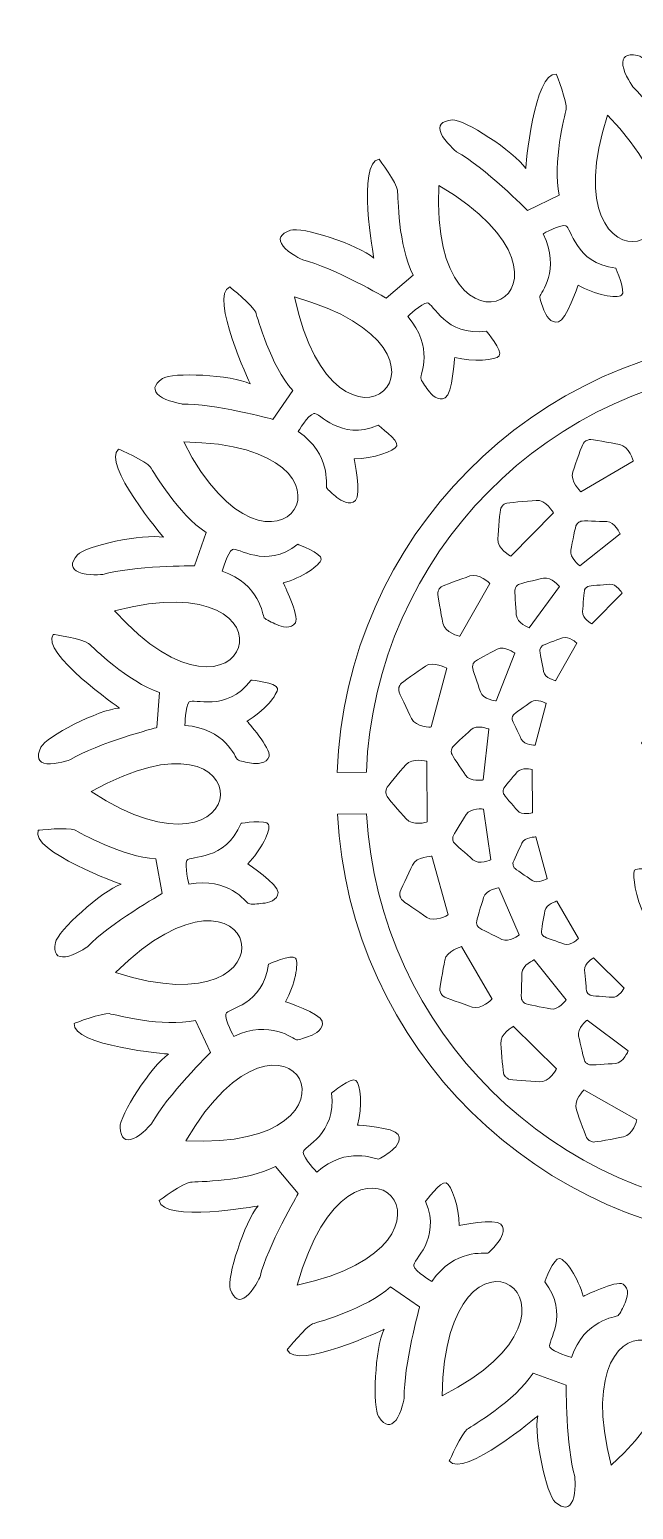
# Model space of a CAD drawing. Header units: millimetres. Extents: x -203 to 203, y -203 to 203.
# Drawn here: x -203.2 to -42, y -192.3 to 203.1 of the extents above; entities that cross this region are included whole.
import ezdxf

# ---------------------------------------------------------------- set-up
doc = ezdxf.new("R2010")
doc.units = ezdxf.units.MM
doc.header["$MEASUREMENT"] = 0
doc.layers.add('Layer 1', color=7, linetype='Continuous')

msp = doc.modelspace()

# ---------------------------------------------------------------- linework, layer by layer
at = {"layer": 'Layer 1', "color": 250, "lineweight": 20}
for points, knots in [([(-10.9043, 200.8444), (-10.9043, 200.8444), (-10.0399, 192.7666), (-10.8058, 191.151), (-11.5717, 189.5362), (-18.0381, 178.4056), (-18.5522, 169.3993), (-18.5522, 169.3993), (-27.8146, 167.7101), (-27.8146, 167.7101), (-27.8146, 167.7101), (-36.0059, 182.0331), (-42.0205, 187.7074), (-42.0205, 187.7074), (-44.4927, 191.255), (-44.7399, 193.55), (-44.9872, 195.8434), (-43.9079, 196.7649), (-40.8976, 196.2265), (-37.8873, 195.6899), (-27.1472, 183.917), (-25.3402, 178.6554), (-25.3402, 178.6554), (-16.5498, 203.1263), (-10.9043, 200.8444)], [0, 0, 0, 0, 0.125, 0.125, 0.125, 0.25, 0.25, 0.25, 0.375, 0.375, 0.375, 0.5, 0.5, 0.5, 0.625, 0.625, 0.625, 0.75, 0.75, 0.75, 0.875, 0.875, 0.875, 1, 1, 1, 1]), ([(-62.5192, 191.1967), (-62.5192, 191.1967), (-59.593, 183.6176), (-59.9148, 181.8586), (-60.2364, 180.1003), (-63.6015, 167.6759), (-61.7676, 158.8435), (-61.7676, 158.8435), (-70.2768, 154.8142), (-70.2768, 154.8142), (-70.2768, 154.8142), (-81.8964, 166.5296), (-89.1752, 170.4542), (-89.1752, 170.4542), (-92.4809, 173.2417), (-93.3137, 175.3932), (-94.1457, 177.5439), (-93.3422, 178.7143), (-90.2951, 178.9733), (-87.2479, 179.2347), (-73.8275, 170.6426), (-70.7203, 166.0278), (-70.7203, 166.0278), (-68.5623, 191.9398), (-62.5192, 191.1967)], [0, 0, 0, 0, 0.125, 0.125, 0.125, 0.25, 0.25, 0.25, 0.375, 0.375, 0.375, 0.5, 0.5, 0.5, 0.625, 0.625, 0.625, 0.75, 0.75, 0.75, 0.875, 0.875, 0.875, 1, 1, 1, 1]), ([(-109.8776, 168.5183), (-109.8776, 168.5183), (-105.0896, 161.9559), (-104.9453, 160.1736), (-104.801, 158.3912), (-104.8362, 145.5201), (-100.7789, 137.4624), (-100.7789, 137.4624), (-107.9548, 131.3686), (-107.9548, 131.3686), (-107.9548, 131.3686), (-122.2111, 139.6776), (-130.2566, 141.584), (-130.2566, 141.584), (-134.1719, 143.4199), (-135.5323, 145.2829), (-136.8936, 147.1466), (-136.4201, 148.4846), (-133.5443, 149.523), (-130.6685, 150.5631), (-115.481, 145.7373), (-111.2853, 142.0859), (-111.2853, 142.0859), (-115.9079, 167.6736), (-109.8776, 168.5183)], [0, 0, 0, 0, 0.125, 0.125, 0.125, 0.25, 0.25, 0.25, 0.375, 0.375, 0.375, 0.5, 0.5, 0.5, 0.625, 0.625, 0.625, 0.75, 0.75, 0.75, 0.875, 0.875, 0.875, 1, 1, 1, 1]), ([(-66.0338, 148.5652), (-66.0338, 148.5652), (-61.5511, 151.0944), (-60.0109, 150.7221), (-58.4701, 150.3506), (-57.7297, 140.7463), (-46.6844, 139.348), (-46.6844, 139.348), (-43.8523, 133.1098), (-45.103, 132.1341), (-46.3537, 131.1568), (-52.3104, 132.2931), (-56.7195, 134.7983), (-56.7195, 134.7983), (-59.8516, 125.5003), (-61.9547, 124.9931), (-64.0586, 124.4844), (-65.3641, 126.867), (-65.8414, 128.1615), (-66.3187, 129.4559), (-67.0012, 131.0978), (-66.9094, 131.8417), (-66.8178, 132.5839), (-61.2834, 138.8942), (-66.0338, 148.5652)], [0, 0, 0, 0, 0.125, 0.125, 0.125, 0.25, 0.25, 0.25, 0.375, 0.375, 0.375, 0.5, 0.5, 0.5, 0.625, 0.625, 0.625, 0.75, 0.75, 0.75, 0.875, 0.875, 0.875, 1, 1, 1, 1]), ([(-149.7533, 134.357), (-149.7533, 134.357), (-143.4298, 129.2566), (-142.8292, 127.5728), (-142.2287, 125.889), (-138.9312, 113.4468), (-132.9265, 106.713), (-132.9265, 106.713), (-138.2811, 98.9703), (-138.2811, 98.9703), (-138.2811, 98.9703), (-154.2015, 103.3058), (-162.4665, 103.0654), (-162.4665, 103.0654), (-166.7238, 103.8263), (-168.5202, 105.2727), (-170.3173, 106.7208), (-170.2061, 108.1339), (-167.6971, 109.883), (-165.1882, 111.6319), (-149.2692, 110.9013), (-144.2716, 108.4597), (-144.2716, 108.4597), (-155.359, 131.979), (-149.7533, 134.357)], [0, 0, 0, 0, 0.125, 0.125, 0.125, 0.25, 0.25, 0.25, 0.375, 0.375, 0.375, 0.5, 0.5, 0.5, 0.625, 0.625, 0.625, 0.75, 0.75, 0.75, 0.875, 0.875, 0.875, 1, 1, 1, 1]), ([(-102.2394, 126.4303), (-102.2394, 126.4303), (-98.5639, 130.033), (-96.9795, 130.0733), (-95.395, 130.1121), (-92.1937, 121.0268), (-81.1634, 122.5353), (-81.1634, 122.5353), (-76.813, 117.2425), (-77.7684, 115.9753), (-78.7244, 114.7086), (-84.7714, 114.2635), (-89.6787, 115.5432), (-89.6787, 115.5432), (-90.2981, 105.7505), (-92.1983, 104.7166), (-94.0984, 103.6812), (-95.9768, 105.6459), (-96.7727, 106.7719), (-97.5687, 107.8981), (-98.6525, 109.3082), (-98.7563, 110.0497), (-98.86, 110.7911), (-95.1477, 118.3191), (-102.2394, 126.4303)], [0, 0, 0, 0, 0.125, 0.125, 0.125, 0.25, 0.25, 0.25, 0.375, 0.375, 0.375, 0.5, 0.5, 0.5, 0.625, 0.625, 0.625, 0.75, 0.75, 0.75, 0.875, 0.875, 0.875, 1, 1, 1, 1]), ([(-121.0994, 4.6355), (-118.7416, 67.3056), (-68.7427, 117.87), (-6.1509, 120.9748), (-6.1509, 120.9748), (-6.1171, 113.1513), (-6.1171, 113.1513), (-64.3892, 110.0784), (-110.9103, 63.0197), (-113.2757, 4.6689), (-113.2757, 4.6689), (-121.0994, 4.6355), (-121.0994, 4.6355)], [0, 0, 0, 0, 0.25, 0.25, 0.25, 0.5, 0.5, 0.5, 0.75, 0.75, 0.75, 1, 1, 1, 1]), ([(-131.4818, 95.6793), (-131.4818, 95.6793), (-128.8646, 100.1111), (-127.344, 100.5586), (-125.8235, 101.007), (-120.3809, 93.061), (-110.1158, 97.3717), (-110.1158, 97.3717), (-104.5439, 93.3852), (-105.1392, 91.9138), (-105.7344, 90.4433), (-111.4604, 88.4477), (-116.5317, 88.4135), (-116.5317, 88.4135), (-114.5947, 78.7946), (-116.1627, 77.3046), (-117.7306, 75.8132), (-120.0532, 77.2224), (-121.1137, 78.1051), (-122.1735, 78.9869), (-123.5859, 80.0689), (-123.8782, 80.7584), (-124.1699, 81.4479), (-122.5328, 89.6801), (-131.4818, 95.6793)], [0, 0, 0, 0, 0.125, 0.125, 0.125, 0.25, 0.25, 0.25, 0.375, 0.375, 0.375, 0.5, 0.5, 0.5, 0.625, 0.625, 0.625, 0.75, 0.75, 0.75, 0.875, 0.875, 0.875, 1, 1, 1, 1]), ([(-179.4287, 91.0382), (-179.4287, 91.0382), (-172.0003, 87.7473), (-170.9841, 86.276), (-169.9686, 84.8062), (-163.5631, 73.6399), (-156.0205, 68.6916), (-156.0205, 68.6916), (-159.1879, 59.8257), (-159.1879, 59.8257), (-159.1879, 59.8257), (-175.6885, 59.8939), (-183.61, 57.5213), (-183.61, 57.5213), (-187.9184, 57.1553), (-190.0283, 58.0883), (-192.1388, 59.0207), (-192.3974, 60.416), (-190.4266, 62.7543), (-188.4558, 65.092), (-172.8909, 68.507), (-167.431, 67.4421), (-167.431, 67.4421), (-184.2279, 87.2905), (-179.4287, 91.0382)], [0, 0, 0, 0, 0.125, 0.125, 0.125, 0.25, 0.25, 0.25, 0.375, 0.375, 0.375, 0.5, 0.5, 0.5, 0.625, 0.625, 0.625, 0.75, 0.75, 0.75, 0.875, 0.875, 0.875, 1, 1, 1, 1]), ([(-55.9934, 79.6283), (-55.9934, 79.6283), (-41.9942, 87.8148), (-41.9942, 87.8148), (-41.9942, 87.8148), (-43.0833, 91.8192), (-45.6201, 92.252), (-48.1576, 92.6848), (-53.1545, 93.6675), (-53.7446, 93.5441), (-54.3354, 93.4192), (-54.5909, 93.2323), (-54.5909, 93.2323), (-54.5909, 93.2323), (-54.8796, 93.102), (-55.2771, 92.6483), (-55.6755, 92.1939), (-57.2682, 87.3571), (-58.1356, 84.9334), (-59.0023, 82.5096), (-56.0461, 79.598), (-55.9934, 79.6283)], [0, 0, 0, 0, 0.14285714, 0.14285714, 0.14285714, 0.28571429, 0.28571429, 0.28571429, 0.42857143, 0.42857143, 0.42857143, 0.57142857, 0.57142857, 0.57142857, 0.71428571, 0.71428571, 0.71428571, 0.85714286, 0.85714286, 0.85714286, 1, 1, 1, 1]), ([(-74.6987, 62.4386), (-74.6987, 62.4386), (-63.2948, 73.9703), (-63.2948, 73.9703), (-63.2948, 73.9703), (-65.3829, 77.5559), (-67.946, 77.3171), (-70.509, 77.0797), (-75.5901, 76.7353), (-76.1283, 76.4623), (-76.6664, 76.1901), (-76.8649, 75.9426), (-76.8649, 75.9426), (-76.8649, 75.9426), (-77.11, 75.741), (-77.3767, 75.2004), (-77.6436, 74.6598), (-77.9299, 69.575), (-78.1404, 67.0101), (-78.3509, 64.4444), (-74.7415, 62.3961), (-74.6987, 62.4386)], [0, 0, 0, 0, 0.14285714, 0.14285714, 0.14285714, 0.28571429, 0.28571429, 0.28571429, 0.42857143, 0.42857143, 0.42857143, 0.57142857, 0.57142857, 0.57142857, 0.71428571, 0.71428571, 0.71428571, 0.85714286, 0.85714286, 0.85714286, 1, 1, 1, 1]), ([(-56.2249, 59.8637), (-56.2249, 59.8637), (-45.5051, 68.3627), (-45.5051, 68.3627), (-45.5051, 68.3627), (-46.8896, 71.5784), (-49.0595, 71.6389), (-51.2304, 71.6994), (-55.5199, 71.9266), (-55.9979, 71.7528), (-56.4767, 71.5791), (-56.6676, 71.3922), (-56.6676, 71.3922), (-56.6676, 71.3922), (-56.8939, 71.2495), (-57.172, 70.823), (-57.4502, 70.3971), (-58.207, 66.1678), (-58.6429, 64.041), (-59.0797, 61.9136), (-56.2648, 59.8327), (-56.2249, 59.8637)], [0, 0, 0, 0, 0.14285714, 0.14285714, 0.14285714, 0.28571429, 0.28571429, 0.28571429, 0.42857143, 0.42857143, 0.42857143, 0.57142857, 0.57142857, 0.57142857, 0.71428571, 0.71428571, 0.71428571, 0.85714286, 0.85714286, 0.85714286, 1, 1, 1, 1]), ([(-151.7692, 58.4079), (-151.7692, 58.4079), (-150.3877, 63.3655), (-149.0355, 64.1915), (-147.6826, 65.0176), (-140.3683, 58.7507), (-131.5689, 65.5705), (-131.5689, 65.5705), (-125.1552, 63.1639), (-125.3492, 61.5886), (-125.5439, 60.0127), (-130.5588, 56.6054), (-135.4481, 55.2589), (-135.4481, 55.2589), (-131.0879, 46.4699), (-132.2162, 44.6224), (-133.3444, 42.7765), (-135.9525, 43.5381), (-137.2055, 44.1159), (-138.4577, 44.6929), (-140.1016, 45.3724), (-140.5623, 45.9626), (-141.023, 46.5521), (-141.5717, 54.9278), (-151.7692, 58.4079)], [0, 0, 0, 0, 0.125, 0.125, 0.125, 0.25, 0.25, 0.25, 0.375, 0.375, 0.375, 0.5, 0.5, 0.5, 0.625, 0.625, 0.625, 0.75, 0.75, 0.75, 0.875, 0.875, 0.875, 1, 1, 1, 1]), ([(-88.3168, 40.9949), (-88.3168, 40.9949), (-80.2863, 55.0837), (-80.2863, 55.0837), (-80.2863, 55.0837), (-83.232, 58.0085), (-85.6455, 57.1134), (-88.059, 56.2207), (-92.8785, 54.5726), (-93.3272, 54.1708), (-93.7767, 53.7682), (-93.9045, 53.4782), (-93.9045, 53.4782), (-93.9045, 53.4782), (-94.0886, 53.22), (-94.2066, 52.6281), (-94.3247, 52.0356), (-93.2851, 47.0508), (-92.8244, 44.5185), (-92.3636, 41.9869), (-88.3469, 40.9413), (-88.3168, 40.9949)], [0, 0, 0, 0, 0.14285714, 0.14285714, 0.14285714, 0.28571429, 0.28571429, 0.28571429, 0.42857143, 0.42857143, 0.42857143, 0.57142857, 0.57142857, 0.57142857, 0.71428571, 0.71428571, 0.71428571, 0.85714286, 0.85714286, 0.85714286, 1, 1, 1, 1]), ([(-69.8063, 43.2891), (-69.8063, 43.2891), (-61.6518, 54.2725), (-61.6518, 54.2725), (-61.6518, 54.2725), (-63.821, 57.0196), (-65.9331, 56.517), (-68.0452, 56.0121), (-72.2476, 55.1232), (-72.6647, 54.8308), (-73.0819, 54.5392), (-73.2187, 54.3089), (-73.2187, 54.3089), (-73.2187, 54.3089), (-73.3991, 54.1118), (-73.5577, 53.6287), (-73.7162, 53.1454), (-73.3524, 48.8641), (-73.2232, 46.6971), (-73.0947, 44.5294), (-69.8371, 43.248), (-69.8063, 43.2891)], [0, 0, 0, 0, 0.14285714, 0.14285714, 0.14285714, 0.28571429, 0.28571429, 0.28571429, 0.42857143, 0.42857143, 0.42857143, 0.57142857, 0.57142857, 0.57142857, 0.71428571, 0.71428571, 0.71428571, 0.85714286, 0.85714286, 0.85714286, 1, 1, 1, 1]), ([(-53.0748, 44.3462), (-53.0748, 44.3462), (-44.9752, 52.5366), (-44.9752, 52.5366), (-44.9752, 52.5366), (-46.4582, 55.0837), (-48.2786, 54.9146), (-50.0991, 54.7448), (-53.7077, 54.5012), (-54.0896, 54.3081), (-54.4721, 54.1134), (-54.6135, 53.9381), (-54.6135, 53.9381), (-54.6135, 53.9381), (-54.7871, 53.7954), (-54.9765, 53.4108), (-55.1659, 53.0268), (-55.3695, 49.4157), (-55.5191, 47.5922), (-55.6687, 45.771), (-53.1049, 44.3169), (-53.0748, 44.3462)], [0, 0, 0, 0, 0.14285714, 0.14285714, 0.14285714, 0.28571429, 0.28571429, 0.28571429, 0.42857143, 0.42857143, 0.42857143, 0.57142857, 0.57142857, 0.57142857, 0.71428571, 0.71428571, 0.71428571, 0.85714286, 0.85714286, 0.85714286, 1, 1, 1, 1]), ([(-196.8809, 41.5138), (-196.8809, 41.5138), (-188.8542, 40.2596), (-187.4922, 39.1017), (-186.1303, 37.9429), (-177.0528, 28.8165), (-168.4864, 25.9878), (-168.4864, 25.9878), (-169.2516, 16.6046), (-169.2516, 16.6046), (-169.2516, 16.6046), (-185.208, 12.3993), (-192.2448, 8.0583), (-192.2448, 8.0583), (-196.3119, 6.5885), (-198.5916, 6.9437), (-200.8714, 7.299), (-201.4817, 8.5795), (-200.1836, 11.3477), (-198.8855, 14.1165), (-184.7345, 21.4428), (-179.1844, 21.8267), (-179.1844, 21.8267), (-200.5467, 36.6523), (-196.8809, 41.5138)], [0, 0, 0, 0, 0.125, 0.125, 0.125, 0.25, 0.25, 0.25, 0.375, 0.375, 0.375, 0.5, 0.5, 0.5, 0.625, 0.625, 0.625, 0.75, 0.75, 0.75, 0.875, 0.875, 0.875, 1, 1, 1, 1]), ([(-62.7476, 29.1158), (-62.7476, 29.1158), (-57.0435, 39.1234), (-57.0435, 39.1234), (-57.0435, 39.1234), (-59.1353, 41.1989), (-60.8497, 40.5653), (-62.5643, 39.9293), (-65.9872, 38.7596), (-66.3059, 38.4735), (-66.6253, 38.1873), (-66.7163, 37.9817), (-66.7163, 37.9817), (-66.7163, 37.9817), (-66.8471, 37.7979), (-66.9305, 37.3775), (-67.0139, 36.9579), (-66.2758, 33.4173), (-65.9489, 31.6187), (-65.6219, 29.8193), (-62.7687, 29.0778), (-62.7476, 29.1158)], [0, 0, 0, 0, 0.14285714, 0.14285714, 0.14285714, 0.28571429, 0.28571429, 0.28571429, 0.42857143, 0.42857143, 0.42857143, 0.57142857, 0.57142857, 0.57142857, 0.71428571, 0.71428571, 0.71428571, 0.85714286, 0.85714286, 0.85714286, 1, 1, 1, 1]), ([(-78.6357, 23.7634), (-78.6357, 23.7634), (-73.6006, 36.4832), (-73.6006, 36.4832), (-73.6006, 36.4832), (-76.4079, 38.5758), (-78.3171, 37.5427), (-80.2269, 36.5088), (-84.0566, 34.5621), (-84.3835, 34.172), (-84.7112, 33.7826), (-84.7834, 33.5252), (-84.7834, 33.5252), (-84.7834, 33.5252), (-84.9066, 33.2886), (-84.9345, 32.7798), (-84.963, 32.2717), (-83.5034, 28.2309), (-82.8178, 26.1709), (-82.1331, 24.1109), (-78.6545, 23.7162), (-78.6357, 23.7634)], [0, 0, 0, 0, 0.14285714, 0.14285714, 0.14285714, 0.28571429, 0.28571429, 0.28571429, 0.42857143, 0.42857143, 0.42857143, 0.57142857, 0.57142857, 0.57142857, 0.71428571, 0.71428571, 0.71428571, 0.85714286, 0.85714286, 0.85714286, 1, 1, 1, 1]), ([(-95.9211, 16.7559), (-95.9211, 16.7559), (-91.8112, 32.4432), (-91.8112, 32.4432), (-91.8112, 32.4432), (-95.4131, 34.5055), (-97.5131, 33.0179), (-99.6132, 31.5302), (-103.8419, 28.6908), (-104.1711, 28.1866), (-104.5011, 27.6802), (-104.5492, 27.3676), (-104.5492, 27.3676), (-104.5492, 27.3676), (-104.6604, 27.0706), (-104.6214, 26.4695), (-104.5815, 25.8661), (-102.2875, 21.3203), (-101.1871, 18.9934), (-100.0867, 16.6666), (-95.937, 16.6969), (-95.9211, 16.7559)], [0, 0, 0, 0, 0.14285714, 0.14285714, 0.14285714, 0.28571429, 0.28571429, 0.28571429, 0.42857143, 0.42857143, 0.42857143, 0.57142857, 0.57142857, 0.57142857, 0.71428571, 0.71428571, 0.71428571, 0.85714286, 0.85714286, 0.85714286, 1, 1, 1, 1]), ([(-161.7186, 17.1545), (-161.7186, 17.1545), (-161.6675, 22.3007), (-160.5746, 23.4493), (-159.4817, 24.598), (-150.795, 20.4377), (-144.0604, 29.3027), (-144.0604, 29.3027), (-137.2423, 28.6372), (-137.0221, 27.0659), (-136.8019, 25.4938), (-140.7637, 20.903), (-145.1383, 18.3373), (-145.1383, 18.3373), (-138.6516, 10.9761), (-139.2643, 8.8999), (-139.8761, 6.8259), (-142.5925, 6.8856), (-143.9521, 7.1191), (-145.3111, 7.3526), (-147.0753, 7.5829), (-147.6728, 8.035), (-148.2703, 8.4856), (-150.968, 16.4333), (-161.7186, 17.1545)], [0, 0, 0, 0, 0.125, 0.125, 0.125, 0.25, 0.25, 0.25, 0.375, 0.375, 0.375, 0.5, 0.5, 0.5, 0.625, 0.625, 0.625, 0.75, 0.75, 0.75, 0.875, 0.875, 0.875, 1, 1, 1, 1]), ([(-31.8028, 3.867), (-31.8028, 3.867), (-25.2801, 12.3124), (-19.5797, 13.7218), (-13.8792, 15.1318), (-9.9121, 10.6116), (-10.6164, 5.5958), (-11.3199, 0.5784), (-14.7782, -3.9294), (-19.1925, -5.0703), (-19.1925, -5.0703), (-18.1929, -14.3294), (-17.7749, -15.0469), (-17.357, -15.765), (-7.4159, -13.4491), (-3.9005, -19.9983), (-0.3858, -26.5466), (-3.9178, -35.933), (-12.2445, -36.9326), (-20.571, -37.9317), (-31.6952, -33.7465), (-38.6441, -21.2656), (-38.6441, -21.2656), (-40.9284, -20.8987), (-41.6755, -21.4664), (-42.4226, -22.0342), (-41.6402, -39.9133), (-23.6092, -48.5643), (-23.6092, -48.5643), (-7.0627, -55.0383), (1.5428, -44.1116), (10.1483, -33.1834), (6.8359, -21.5401), (6.4382, -20.8762), (6.4382, -20.8762), (14.9332, -21.0384), (16.4553, -13.9121), (17.9781, -6.7859), (21.6897, 3.4745), (29.2707, 4.2144), (36.851, 4.9551), (39.5824, -2.085), (40.5865, -2.147), (41.5901, -2.2083), (48.8124, -0.3074), (48.7974, 0.4435), (48.7817, 1.1942), (44.305, 13.1734), (34.4119, 15.3489), (24.5189, 17.5253), (15.9456, 11.4384), (12.1019, -1.114), (12.1019, -1.114), (10.2784, -8.2076), (6.0474, -9.9371), (1.8164, -11.6644), (-3.43, -7.999), (-3.4451, -7.2598), (-3.4601, -6.5222), (2.547, -1.1023), (0.9174, 9.0495), (-0.7121, 19.2013), (-9.6558, 27.8679), (-21.9466, 24.6926), (-21.9466, 24.6926), (-33.8931, 20.9371), (-39.8122, 12.4676), (-39.8122, 12.4676), (-33.418, 1.9962), (-31.8028, 3.867)], [0, 0, 0, 0, 0.04347826, 0.04347826, 0.04347826, 0.08695652, 0.08695652, 0.08695652, 0.13043478, 0.13043478, 0.13043478, 0.17391304, 0.17391304, 0.17391304, 0.2173913, 0.2173913, 0.2173913, 0.26086957, 0.26086957, 0.26086957, 0.30434783, 0.30434783, 0.30434783, 0.34782609, 0.34782609, 0.34782609, 0.39130435, 0.39130435, 0.39130435, 0.43478261, 0.43478261, 0.43478261, 0.47826087, 0.47826087, 0.47826087, 0.52173913, 0.52173913, 0.52173913, 0.56521739, 0.56521739, 0.56521739, 0.60869565, 0.60869565, 0.60869565, 0.65217391, 0.65217391, 0.65217391, 0.69565217, 0.69565217, 0.69565217, 0.73913043, 0.73913043, 0.73913043, 0.7826087, 0.7826087, 0.7826087, 0.82608696, 0.82608696, 0.82608696, 0.86956522, 0.86956522, 0.86956522, 0.91304348, 0.91304348, 0.91304348, 0.95652174, 0.95652174, 0.95652174, 1, 1, 1, 1]), ([(-68.1489, 11.8998), (-68.1489, 11.8998), (-65.2296, 23.0421), (-65.2296, 23.0421), (-65.2296, 23.0421), (-67.7873, 24.5064), (-69.2787, 23.4493), (-70.7706, 22.3929), (-73.7742, 20.3772), (-74.0079, 20.0173), (-74.2424, 19.6597), (-74.277, 19.4364), (-74.277, 19.4364), (-74.277, 19.4364), (-74.3559, 19.2261), (-74.3273, 18.798), (-74.2996, 18.3699), (-72.6708, 15.1418), (-71.8891, 13.4883), (-71.1066, 11.8354), (-68.1594, 11.8588), (-68.1489, 11.8998)], [0, 0, 0, 0, 0.14285714, 0.14285714, 0.14285714, 0.28571429, 0.28571429, 0.28571429, 0.42857143, 0.42857143, 0.42857143, 0.57142857, 0.57142857, 0.57142857, 0.71428571, 0.71428571, 0.71428571, 0.85714286, 0.85714286, 0.85714286, 1, 1, 1, 1]), ([(-82.1098, 2.6183), (-82.1098, 2.6183), (-80.5389, 16.2075), (-80.5389, 16.2075), (-80.5389, 16.2075), (-83.792, 17.502), (-85.3689, 16.0098), (-86.9458, 14.5175), (-90.1411, 11.6463), (-90.356, 11.184), (-90.5717, 10.7233), (-90.5747, 10.4565), (-90.5747, 10.4565), (-90.5747, 10.4565), (-90.6326, 10.1943), (-90.5281, 9.6972), (-90.4236, 9.1992), (-87.9688, 5.6733), (-86.773, 3.8616), (-85.5778, 2.0474), (-82.1158, 2.5671), (-82.1098, 2.6183)], [0, 0, 0, 0, 0.14285714, 0.14285714, 0.14285714, 0.28571429, 0.28571429, 0.28571429, 0.42857143, 0.42857143, 0.42857143, 0.57142857, 0.57142857, 0.57142857, 0.71428571, 0.71428571, 0.71428571, 0.85714286, 0.85714286, 0.85714286, 1, 1, 1, 1]), ([(-96.993, -8.6241), (-96.993, -8.6241), (-97.0832, 7.5922), (-97.0832, 7.5922), (-97.0832, 7.5922), (-101.0962, 8.6516), (-102.7392, 6.6715), (-104.3822, 4.6906), (-107.7331, 0.8546), (-107.9203, 0.2813), (-108.1082, -0.2926), (-108.0736, -0.6083), (-108.0736, -0.6083), (-108.0736, -0.6083), (-108.1044, -0.9232), (-107.9105, -1.4948), (-107.7165, -2.0664), (-104.3236, -5.8645), (-102.6588, -7.8267), (-100.9931, -9.789), (-96.993, -8.6853), (-96.993, -8.6241)], [0, 0, 0, 0, 0.14285714, 0.14285714, 0.14285714, 0.28571429, 0.28571429, 0.28571429, 0.42857143, 0.42857143, 0.42857143, 0.57142857, 0.57142857, 0.57142857, 0.71428571, 0.71428571, 0.71428571, 0.85714286, 0.85714286, 0.85714286, 1, 1, 1, 1]), ([(-68.9096, -6.1282), (-68.9096, -6.1282), (-68.9742, 5.391), (-68.9742, 5.391), (-68.9742, 5.391), (-71.8237, 6.1433), (-72.991, 4.7356), (-74.1582, 3.3287), (-76.5379, 0.6055), (-76.6709, 0.1983), (-76.804, -0.2096), (-76.78, -0.4338), (-76.78, -0.4338), (-76.78, -0.4338), (-76.8017, -0.6578), (-76.6642, -1.0635), (-76.5259, -1.4684), (-74.1161, -4.1675), (-72.9338, -5.5612), (-71.7507, -6.9542), (-68.9096, -6.1709), (-68.9096, -6.1282)], [0, 0, 0, 0, 0.14285714, 0.14285714, 0.14285714, 0.28571429, 0.28571429, 0.28571429, 0.42857143, 0.42857143, 0.42857143, 0.57142857, 0.57142857, 0.57142857, 0.71428571, 0.71428571, 0.71428571, 0.85714286, 0.85714286, 0.85714286, 1, 1, 1, 1]), ([(-160.6513, -25.2669), (-160.6513, -25.2669), (-161.9344, -20.2836), (-161.176, -18.8915), (-160.4176, -17.4993), (-150.9499, -19.2699), (-146.74, -8.963), (-146.74, -8.963), (-139.9813, -7.8415), (-139.3619, -9.3027), (-138.7426, -10.7632), (-141.3815, -16.2226), (-144.9428, -19.8339), (-144.9428, -19.8339), (-136.7718, -25.2662), (-136.8259, -27.4285), (-136.88, -29.5916), (-139.5197, -30.237), (-140.893, -30.3634), (-142.267, -30.4882), (-144.0304, -30.7225), (-144.7241, -30.4409), (-145.4179, -30.1601), (-150.0811, -23.182), (-160.6513, -25.2669)], [0, 0, 0, 0, 0.125, 0.125, 0.125, 0.25, 0.25, 0.25, 0.375, 0.375, 0.375, 0.5, 0.5, 0.5, 0.625, 0.625, 0.625, 0.75, 0.75, 0.75, 0.875, 0.875, 0.875, 1, 1, 1, 1]), ([(-5.1069, -121.0325), (-67.4522, -118.4785), (-117.7246, -68.7742), (-121.0213, -6.5083), (-121.0213, -6.5083), (-113.193, -6.4741), (-113.193, -6.4741), (-109.9286, -64.4199), (-63.1655, -110.6519), (-5.1407, -113.209), (-5.1407, -113.209), (-5.1069, -121.0325), (-5.1069, -121.0325)], [0, 0, 0, 0, 0.25, 0.25, 0.25, 0.5, 0.5, 0.5, 0.75, 0.75, 0.75, 1, 1, 1, 1]), ([(-79.9932, -18.7061), (-79.9932, -18.7061), (-81.9925, -5.1735), (-81.9925, -5.1735), (-81.9925, -5.1735), (-85.4696, -4.7647), (-86.6069, -6.6153), (-87.7441, -8.4643), (-90.087, -12.0655), (-90.1756, -12.5657), (-90.2643, -13.0667), (-90.1981, -13.3257), (-90.1981, -13.3257), (-90.1981, -13.3257), (-90.1862, -13.5933), (-89.9569, -14.0471), (-89.7269, -14.5016), (-86.443, -17.272), (-84.8195, -18.7131), (-83.1951, -20.1542), (-79.9856, -18.7573), (-79.9932, -18.7061)], [0, 0, 0, 0, 0.14285714, 0.14285714, 0.14285714, 0.28571429, 0.28571429, 0.28571429, 0.42857143, 0.42857143, 0.42857143, 0.57142857, 0.57142857, 0.57142857, 0.71428571, 0.71428571, 0.71428571, 0.85714286, 0.85714286, 0.85714286, 1, 1, 1, 1]), ([(-200.921, -10.8384), (-200.921, -10.8384), (-192.8424, -9.9744), (-191.2271, -10.74), (-189.6118, -11.5054), (-178.4823, -17.9724), (-169.4755, -18.4866), (-169.4755, -18.4866), (-167.7858, -27.748), (-167.7858, -27.748), (-167.7858, -27.748), (-182.1097, -35.9391), (-187.7839, -41.9555), (-187.7839, -41.9555), (-191.3316, -44.4273), (-193.6256, -44.6739), (-195.9196, -44.9206), (-196.8411, -43.8417), (-196.3037, -40.8325), (-195.7662, -37.8216), (-183.9934, -27.0818), (-178.7319, -25.2746), (-178.7319, -25.2746), (-203.2029, -16.484), (-200.921, -10.8384)], [0, 0, 0, 0, 0.125, 0.125, 0.125, 0.25, 0.25, 0.25, 0.375, 0.375, 0.375, 0.5, 0.5, 0.5, 0.625, 0.625, 0.625, 0.75, 0.75, 0.75, 0.875, 0.875, 0.875, 1, 1, 1, 1]), ([(-64.9793, -23.7374), (-64.9793, -23.7374), (-68.0226, -12.6286), (-68.0226, -12.6286), (-68.0226, -12.6286), (-70.9698, -12.6394), (-71.7335, -14.2999), (-72.4964, -15.9605), (-74.0899, -19.2079), (-74.1131, -19.6368), (-74.1364, -20.0642), (-74.0553, -20.2743), (-74.0553, -20.2743), (-74.0553, -20.2743), (-74.0184, -20.4962), (-73.7802, -20.8522), (-73.5419, -21.209), (-70.5158, -23.1914), (-69.0133, -24.2315), (-67.51, -25.2716), (-64.968, -23.7793), (-64.9793, -23.7374)], [0, 0, 0, 0, 0.14285714, 0.14285714, 0.14285714, 0.28571429, 0.28571429, 0.28571429, 0.42857143, 0.42857143, 0.42857143, 0.57142857, 0.57142857, 0.57142857, 0.71428571, 0.71428571, 0.71428571, 0.85714286, 0.85714286, 0.85714286, 1, 1, 1, 1]), ([(-91.4594, -33.4184), (-91.4594, -33.4184), (-95.7437, -17.7762), (-95.7437, -17.7762), (-95.7437, -17.7762), (-99.8943, -17.7924), (-100.9683, -20.1301), (-102.0432, -22.4701), (-104.2861, -27.0422), (-104.3191, -27.6441), (-104.3522, -28.2459), (-104.2373, -28.5415), (-104.2373, -28.5415), (-104.2373, -28.5415), (-104.1854, -28.8548), (-103.8501, -29.3567), (-103.5149, -29.8585), (-99.2546, -32.6491), (-97.1388, -34.1134), (-95.0222, -35.5778), (-91.4436, -33.4758), (-91.4594, -33.4184)], [0, 0, 0, 0, 0.14285714, 0.14285714, 0.14285714, 0.28571429, 0.28571429, 0.28571429, 0.42857143, 0.42857143, 0.42857143, 0.57142857, 0.57142857, 0.57142857, 0.71428571, 0.71428571, 0.71428571, 0.85714286, 0.85714286, 0.85714286, 1, 1, 1, 1]), ([(-72.4287, -38.7561), (-72.4287, -38.7561), (-77.8631, -26.2014), (-77.8631, -26.2014), (-77.8631, -26.2014), (-81.3274, -26.7072), (-81.9474, -28.7889), (-82.5675, -30.8683), (-83.898, -34.9534), (-83.8543, -35.4606), (-83.81, -35.9671), (-83.6792, -36.2005), (-83.6792, -36.2005), (-83.6792, -36.2005), (-83.5987, -36.4564), (-83.2591, -36.835), (-82.9193, -37.2142), (-79.0304, -39.0393), (-77.0897, -40.0118), (-75.1482, -40.9845), (-72.4085, -38.8034), (-72.4287, -38.7561)], [0, 0, 0, 0, 0.14285714, 0.14285714, 0.14285714, 0.28571429, 0.28571429, 0.28571429, 0.42857143, 0.42857143, 0.42857143, 0.57142857, 0.57142857, 0.57142857, 0.71428571, 0.71428571, 0.71428571, 0.85714286, 0.85714286, 0.85714286, 1, 1, 1, 1]), ([(-56.6256, -39.7303), (-56.6256, -39.7303), (-62.4403, -29.7871), (-62.4403, -29.7871), (-62.4403, -29.7871), (-65.2844, -30.5604), (-65.5918, -32.3629), (-65.8985, -34.1645), (-66.5975, -37.7138), (-66.5089, -38.1325), (-66.4209, -38.5514), (-66.2879, -38.7336), (-66.2879, -38.7336), (-66.2879, -38.7336), (-66.1946, -38.9392), (-65.8722, -39.2208), (-65.5504, -39.5031), (-62.1148, -40.6354), (-60.3935, -41.2512), (-58.6723, -41.867), (-56.6038, -39.7675), (-56.6256, -39.7303)], [0, 0, 0, 0, 0.14285714, 0.14285714, 0.14285714, 0.28571429, 0.28571429, 0.28571429, 0.42857143, 0.42857143, 0.42857143, 0.57142857, 0.57142857, 0.57142857, 0.71428571, 0.71428571, 0.71428571, 0.85714286, 0.85714286, 0.85714286, 1, 1, 1, 1]), ([(-79.6978, -55.9341), (-79.6978, -55.9341), (-87.8839, -41.9353), (-87.8839, -41.9353), (-87.8839, -41.9353), (-91.8886, -43.0242), (-92.3215, -45.5612), (-92.7537, -48.0983), (-93.7376, -53.0954), (-93.6136, -53.6856), (-93.4888, -54.2759), (-93.3016, -54.531), (-93.3016, -54.531), (-93.3016, -54.531), (-93.1709, -54.8203), (-92.7169, -55.2182), (-92.2636, -55.6154), (-87.4262, -57.2092), (-85.0028, -58.0763), (-82.5796, -58.9434), (-79.667, -55.986), (-79.6978, -55.9341)], [0, 0, 0, 0, 0.14285714, 0.14285714, 0.14285714, 0.28571429, 0.28571429, 0.28571429, 0.42857143, 0.42857143, 0.42857143, 0.57142857, 0.57142857, 0.57142857, 0.71428571, 0.71428571, 0.71428571, 0.85714286, 0.85714286, 0.85714286, 1, 1, 1, 1]), ([(-148.6417, -65.9689), (-148.6417, -65.9689), (-151.1709, -61.4859), (-150.7981, -59.944), (-150.426, -58.4043), (-140.8224, -57.6637), (-139.4236, -46.6184), (-139.4236, -46.6184), (-133.1858, -43.7859), (-132.2094, -45.0369), (-131.233, -46.2888), (-132.3687, -52.2446), (-134.8739, -56.6538), (-134.8739, -56.6538), (-125.5762, -59.7849), (-125.0688, -61.8892), (-124.5608, -63.9918), (-126.9434, -65.2987), (-128.2377, -65.7765), (-129.5321, -66.2527), (-131.1744, -66.936), (-131.9178, -66.8429), (-132.6604, -66.7521), (-138.971, -61.2175), (-148.6417, -65.9689)], [0, 0, 0, 0, 0.125, 0.125, 0.125, 0.25, 0.25, 0.25, 0.375, 0.375, 0.375, 0.5, 0.5, 0.5, 0.625, 0.625, 0.625, 0.75, 0.75, 0.75, 0.875, 0.875, 0.875, 1, 1, 1, 1]), ([(-59.9335, -56.166), (-59.9335, -56.166), (-68.4323, -45.4449), (-68.4323, -45.4449), (-68.4323, -45.4449), (-71.6478, -46.8294), (-71.7079, -49.0003), (-71.768, -51.1712), (-71.9965, -55.4602), (-71.8222, -55.9387), (-71.6485, -56.4166), (-71.4621, -56.6081), (-71.4621, -56.6081), (-71.4621, -56.6081), (-71.3178, -56.8338), (-70.8916, -57.1122), (-70.4662, -57.3915), (-66.2367, -58.1469), (-64.1104, -58.5836), (-61.9832, -59.0203), (-59.9019, -56.2056), (-59.9335, -56.166)], [0, 0, 0, 0, 0.14285714, 0.14285714, 0.14285714, 0.28571429, 0.28571429, 0.28571429, 0.42857143, 0.42857143, 0.42857143, 0.57142857, 0.57142857, 0.57142857, 0.71428571, 0.71428571, 0.71428571, 0.85714286, 0.85714286, 0.85714286, 1, 1, 1, 1]), ([(-44.4168, -53.0156), (-44.4168, -53.0156), (-52.6066, -44.9159), (-52.6066, -44.9159), (-52.6066, -44.9159), (-55.1539, -46.3988), (-54.984, -48.22), (-54.8148, -50.0388), (-54.5706, -53.6484), (-54.3766, -54.03), (-54.1835, -54.4131), (-54.0076, -54.5543), (-54.0076, -54.5543), (-54.0076, -54.5543), (-53.8648, -54.7273), (-53.48, -54.9181), (-53.0959, -55.1073), (-49.4842, -55.3105), (-47.6622, -55.4595), (-45.8404, -55.6091), (-44.3859, -53.045), (-44.4168, -53.0156)], [0, 0, 0, 0, 0.14285714, 0.14285714, 0.14285714, 0.28571429, 0.28571429, 0.28571429, 0.42857143, 0.42857143, 0.42857143, 0.57142857, 0.57142857, 0.57142857, 0.71428571, 0.71428571, 0.71428571, 0.85714286, 0.85714286, 0.85714286, 1, 1, 1, 1]), ([(-191.273, -62.453), (-191.273, -62.453), (-183.6942, -59.5267), (-181.9353, -59.8493), (-180.1766, -60.1697), (-167.7528, -63.5365), (-158.9196, -61.7023), (-158.9196, -61.7023), (-154.8908, -70.2114), (-154.8908, -70.2114), (-154.8908, -70.2114), (-166.6066, -81.8299), (-170.5301, -89.1089), (-170.5301, -89.1089), (-173.3171, -92.4152), (-175.4691, -93.2467), (-177.621, -94.0804), (-178.7898, -93.2762), (-179.0499, -90.2295), (-179.3106, -87.1815), (-170.7187, -73.762), (-166.1044, -70.655), (-166.1044, -70.655), (-192.0164, -68.4973), (-191.273, -62.453)], [0, 0, 0, 0, 0.125, 0.125, 0.125, 0.25, 0.25, 0.25, 0.375, 0.375, 0.375, 0.5, 0.5, 0.5, 0.625, 0.625, 0.625, 0.75, 0.75, 0.75, 0.875, 0.875, 0.875, 1, 1, 1, 1]), ([(-62.5086, -74.6385), (-62.5086, -74.6385), (-74.0395, -63.2356), (-74.0395, -63.2356), (-74.0395, -63.2356), (-77.6255, -65.3236), (-77.3873, -67.8861), (-77.1483, -70.4495), (-76.8048, -75.5305), (-76.5319, -76.0687), (-76.2591, -76.6069), (-76.0125, -76.8055), (-76.0125, -76.8055), (-76.0125, -76.8055), (-75.8111, -77.0498), (-75.2699, -77.3174), (-74.7288, -77.5842), (-69.6439, -77.8704), (-67.0785, -78.0813), (-64.5132, -78.2916), (-62.4658, -74.6811), (-62.5086, -74.6385)], [0, 0, 0, 0, 0.14285714, 0.14285714, 0.14285714, 0.28571429, 0.28571429, 0.28571429, 0.42857143, 0.42857143, 0.42857143, 0.57142857, 0.57142857, 0.57142857, 0.71428571, 0.71428571, 0.71428571, 0.85714286, 0.85714286, 0.85714286, 1, 1, 1, 1]), ([(-43.3584, -69.7468), (-43.3584, -69.7468), (-54.3413, -61.5913), (-54.3413, -61.5913), (-54.3413, -61.5913), (-57.0893, -63.7615), (-56.5858, -65.8734), (-56.0822, -67.9861), (-55.1922, -72.1891), (-54.9005, -72.6048), (-54.609, -73.0222), (-54.3789, -73.1594), (-54.3789, -73.1594), (-54.3789, -73.1594), (-54.1812, -73.3394), (-53.6979, -73.4983), (-53.2146, -73.6573), (-48.9341, -73.2928), (-46.7663, -73.1648), (-44.5994, -73.0354), (-43.3171, -69.7778), (-43.3584, -69.7468)], [0, 0, 0, 0, 0.14285714, 0.14285714, 0.14285714, 0.28571429, 0.28571429, 0.28571429, 0.42857143, 0.42857143, 0.42857143, 0.57142857, 0.57142857, 0.57142857, 0.71428571, 0.71428571, 0.71428571, 0.85714286, 0.85714286, 0.85714286, 1, 1, 1, 1]), ([(-126.5067, -102.173), (-126.5067, -102.173), (-130.1101, -98.4983), (-130.1491, -96.9137), (-130.1882, -95.3291), (-121.1039, -92.1283), (-122.6109, -81.0977), (-122.6109, -81.0977), (-117.3187, -76.7465), (-116.0514, -77.7021), (-114.7849, -78.6585), (-114.3399, -84.705), (-115.6192, -89.613), (-115.6192, -89.613), (-105.8269, -90.2312), (-104.7927, -92.1329), (-103.7577, -94.0331), (-105.7209, -95.9101), (-106.8476, -96.7066), (-107.9744, -97.5024), (-109.3844, -98.5875), (-110.1256, -98.6906), (-110.8674, -98.7945), (-118.3951, -95.0809), (-126.5067, -102.173)], [0, 0, 0, 0, 0.125, 0.125, 0.125, 0.25, 0.25, 0.25, 0.375, 0.375, 0.375, 0.5, 0.5, 0.5, 0.625, 0.625, 0.625, 0.75, 0.75, 0.75, 0.875, 0.875, 0.875, 1, 1, 1, 1]), ([(-41.0637, -88.2572), (-41.0637, -88.2572), (-55.1531, -80.2267), (-55.1531, -80.2267), (-55.1531, -80.2267), (-58.077, -83.1716), (-57.1833, -85.5869), (-56.2896, -87.999), (-54.6428, -92.8193), (-54.2399, -93.2684), (-53.837, -93.7166), (-53.5468, -93.8454), (-53.5468, -93.8454), (-53.5468, -93.8454), (-53.289, -94.0292), (-52.6975, -94.1472), (-52.1052, -94.2643), (-47.1196, -93.2265), (-44.5874, -92.7651), (-42.0551, -92.3035), (-41.0111, -88.2882), (-41.0637, -88.2572)], [0, 0, 0, 0, 0.14285714, 0.14285714, 0.14285714, 0.28571429, 0.28571429, 0.28571429, 0.42857143, 0.42857143, 0.42857143, 0.57142857, 0.57142857, 0.57142857, 0.71428571, 0.71428571, 0.71428571, 0.85714286, 0.85714286, 0.85714286, 1, 1, 1, 1]), ([(-168.5953, -109.8119), (-168.5953, -109.8119), (-162.032, -105.0241), (-160.2499, -104.8791), (-158.4678, -104.7348), (-145.596, -104.7706), (-137.5384, -100.7133), (-137.5384, -100.7133), (-131.4443, -107.8893), (-131.4443, -107.8893), (-131.4443, -107.8893), (-139.7536, -122.1447), (-141.6605, -130.19), (-141.6605, -130.19), (-143.4967, -134.1053), (-145.3593, -135.4664), (-147.2225, -136.8268), (-148.5597, -136.3537), (-149.6, -133.4778), (-150.6395, -130.6019), (-145.8139, -115.4149), (-142.161, -111.2204), (-142.161, -111.2204), (-167.749, -115.8414), (-168.5953, -109.8119)], [0, 0, 0, 0, 0.125, 0.125, 0.125, 0.25, 0.25, 0.25, 0.375, 0.375, 0.375, 0.5, 0.5, 0.5, 0.625, 0.625, 0.625, 0.75, 0.75, 0.75, 0.875, 0.875, 0.875, 1, 1, 1, 1]), ([(-95.755, -131.4162), (-95.755, -131.4162), (-100.1866, -128.7986), (-100.6346, -127.2777), (-101.0833, -125.7575), (-93.1363, -120.3151), (-97.4469, -110.0492), (-97.4469, -110.0492), (-93.4617, -104.4781), (-91.99, -105.0738), (-90.5191, -105.6679), (-88.5243, -111.3942), (-88.4897, -116.4658), (-88.4897, -116.4658), (-78.871, -114.5283), (-77.3797, -116.0974), (-75.8885, -117.6649), (-77.2994, -119.987), (-78.181, -121.0473), (-79.0634, -122.1075), (-80.145, -123.5198), (-80.8342, -123.8115), (-81.5235, -124.1046), (-89.7554, -122.4666), (-95.755, -131.4162)], [0, 0, 0, 0, 0.125, 0.125, 0.125, 0.25, 0.25, 0.25, 0.375, 0.375, 0.375, 0.5, 0.5, 0.5, 0.625, 0.625, 0.625, 0.75, 0.75, 0.75, 0.875, 0.875, 0.875, 1, 1, 1, 1]), ([(-58.4836, -151.7036), (-58.4836, -151.7036), (-63.4414, -150.3215), (-64.2675, -148.9697), (-65.0943, -147.617), (-58.8271, -140.3015), (-65.6474, -131.5024), (-65.6474, -131.5024), (-63.2399, -125.0897), (-61.6645, -125.2828), (-60.0891, -125.4767), (-56.6805, -130.4925), (-55.335, -135.3818), (-55.335, -135.3818), (-46.5453, -131.0222), (-44.6993, -132.1499), (-42.8526, -133.2792), (-43.614, -135.8868), (-44.1912, -137.1401), (-44.7692, -138.3927), (-45.448, -140.0355), (-46.0388, -140.497), (-46.6288, -140.9569), (-55.0042, -141.506), (-58.4836, -151.7036)], [0, 0, 0, 0, 0.125, 0.125, 0.125, 0.25, 0.25, 0.25, 0.375, 0.375, 0.375, 0.5, 0.5, 0.5, 0.625, 0.625, 0.625, 0.75, 0.75, 0.75, 0.875, 0.875, 0.875, 1, 1, 1, 1]), ([(-134.4327, -149.687), (-134.4327, -149.687), (-129.3321, -143.3644), (-127.6484, -142.764), (-125.9647, -142.163), (-113.5222, -138.8659), (-106.7898, -132.8596), (-106.7898, -132.8596), (-99.0457, -138.2144), (-99.0457, -138.2144), (-99.0457, -138.2144), (-103.3819, -154.1351), (-103.1413, -162.4015), (-103.1413, -162.4015), (-103.902, -166.658), (-105.3489, -168.4542), (-106.7966, -170.2506), (-108.2103, -170.1396), (-109.9594, -167.6306), (-111.7085, -165.123), (-110.9779, -149.2039), (-108.535, -144.2051), (-108.535, -144.2051), (-132.0545, -155.2931), (-134.4327, -149.687)], [0, 0, 0, 0, 0.125, 0.125, 0.125, 0.25, 0.25, 0.25, 0.375, 0.375, 0.375, 0.5, 0.5, 0.5, 0.625, 0.625, 0.625, 0.75, 0.75, 0.75, 0.875, 0.875, 0.875, 1, 1, 1, 1]), ([(-91.1137, -179.363), (-91.1137, -179.363), (-87.8237, -171.9343), (-86.3528, -170.9183), (-84.8818, -169.9031), (-73.717, -163.4966), (-68.7675, -155.9539), (-68.7675, -155.9539), (-59.9019, -159.1215), (-59.9019, -159.1215), (-59.9019, -159.1215), (-59.9696, -175.6224), (-57.5974, -183.5435), (-57.5974, -183.5435), (-57.2306, -187.8528), (-58.1635, -189.9617), (-59.097, -192.0721), (-60.492, -192.3303), (-62.8304, -190.3603), (-65.1687, -188.3895), (-68.5834, -172.8248), (-67.5175, -167.3653), (-67.5175, -167.3653), (-87.366, -184.1625), (-91.1137, -179.363)], [0, 0, 0, 0, 0.125, 0.125, 0.125, 0.25, 0.25, 0.25, 0.375, 0.375, 0.375, 0.5, 0.5, 0.5, 0.625, 0.625, 0.625, 0.75, 0.75, 0.75, 0.875, 0.875, 0.875, 1, 1, 1, 1])]:
    msp.add_open_spline(points, degree=3, knots=knots, dxfattribs=at)
for points in [[(-48.8912, 180.2306), (-65.4648, 129.4551), (-10.7938, 141.3311), (-48.8912, 180.2306)], [(-93.8759, 161.4533), (-96.7426, 108.1184), (-47.0083, 133.7396), (-93.8759, 161.4533)], [(-132.4679, 131.6734), (-121.4331, 79.4127), (-80.0248, 117.0347), (-132.4679, 131.6734)], [(-162.0373, 92.9198), (-137.8527, 45.2972), (-107.5925, 92.3528), (-162.0373, 92.9198)], [(-180.5689, 47.8326), (-144.8819, 8.0924), (-127.8326, 61.3769), (-180.5689, 47.8326)], [(-186.7992, -0.5136), (-142.0438, -29.663), (-139.3657, 26.2182), (-186.7992, -0.5136)], [(-180.3051, -48.8258), (-129.5298, -65.3988), (-141.4063, -10.7268), (-180.3051, -48.8258)], [(-161.5277, -93.809), (-108.1931, -96.6756), (-133.8148, -46.9418), (-161.5277, -93.809)], [(-131.7479, -132.4021), (-79.4888, -121.366), (-117.109, -79.9584), (-131.7479, -132.4021)], [(-92.9942, -161.971), (-45.372, -137.7862), (-92.4275, -107.5255), (-92.9942, -161.971)], [(-47.9081, -180.5024), (-8.1675, -144.8155), (-61.4518, -127.7655), (-47.9081, -180.5024)]]:
    msp.add_open_spline(points, degree=3, dxfattribs=at)

doc.saveas('drawing.dxf')
